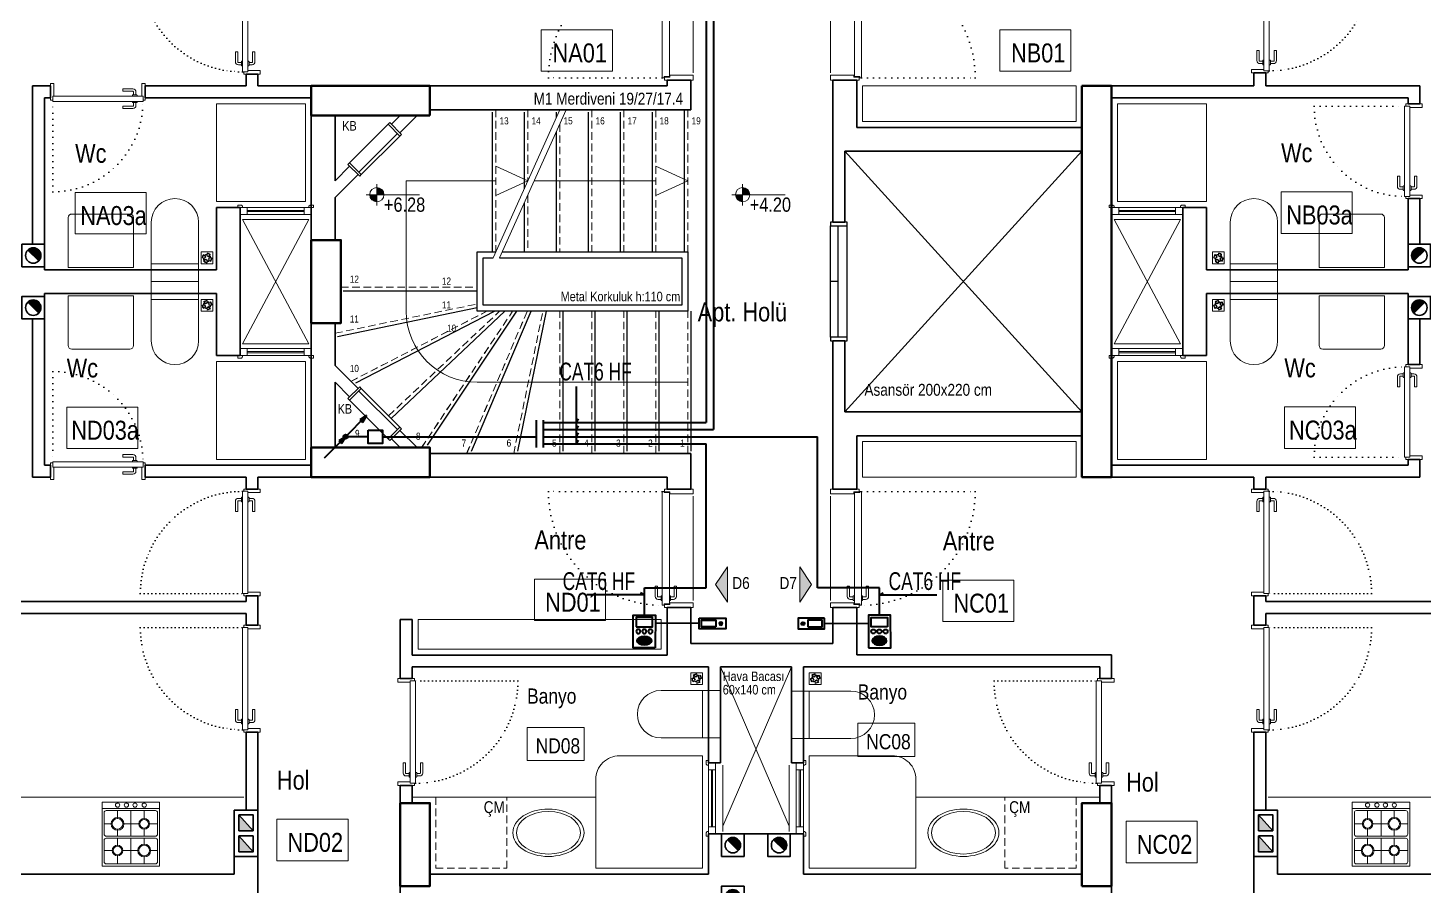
# Model space of a CAD drawing. Header units: millimetres. Extents: x 1852829 to 1882754, y -270850 to -231658.
# Drawn here: x 1861549 to 1862726, y -269844 to -269120 of the extents above; entities that cross this region are included whole.
import ezdxf
from ezdxf.enums import TextEntityAlignment as Align

# ---------------------------------------------------------------- set-up
doc = ezdxf.new("R2010")
doc.units = ezdxf.units.MM
for name, pattern in [('CONTINOUS', [0]), ('CONTINU', [0]), ('DOT', [0.25, 0, -0.25]), ('izdüşüm arka', [3.175, 0, -3.175]), ('izdüşüm ön', [9.525, 6.35, -3.175])]:
    doc.linetypes.add(name, pattern=pattern)
for name, color, linetype, lineweight in [('a_ba', 6, 'Continuous', 50), ('a_doğrama', 251, 'Continuous', 20), ('a_duvar', 251, 'Continuous', 35), ('a_görünüş', 32, 'Continuous', 25), ('a_görünüş_ince', 8, 'Continuous', 20), ('a_izdüşüm_arka', 251, 'izdüşüm arka', 30), ('a_izdüşüm_ön', 6, 'izdüşüm ön', 9), ('a_not_kot', 251, 'Continuous', 13), ('a_not_mahal', 253, 'Continuous', 5), ('a_not_misc', 144, 'Continuous', 5), ('a_not_text', 7, 'Continuous', 13), ('a_tefriş', 8, 'Continuous', 20), ('diyafon', 6, 'Continuous', 40), ('Genel', 4, 'CONTINOUS', 40), ('Telefon', 2, 'CONTINOUS', 40)]:
    doc.layers.add(name, color=color, linetype=linetype, lineweight=lineweight)
doc.layers.add('a_basılmayacak', color=251, linetype='Continuous', lineweight=5, plot=False)
doc.styles.add('Grupcad', font='arial.ttf', dxfattribs={"width": 0.7})
doc.styles.get("Standard").update_dxf_attribs({"font": 'ARIALN.TTF'})

# ---------------------------------------------------------------- blocks, each defined once
blk = doc.blocks.new('K1')
at = {"layer": 'a_doğrama', "color": 251}
for points in [[(-17.5, -2.5), (-22, -2.5), (-22, 0), (2, 0), (2, -4), (-17.5, -4), (-17.5, -2.5)], [(-27.5, -93.1), (-25, -93.1)], [(-14.5, -93.1), (-17, -93.1)], [(-17.5, -97.5), (-22, -97.5), (-22, -100), (2, -100), (2, -96), (-17.5, -96), (-17.5, -97.5)]]:
    blk.add_lwpolyline(points, dxfattribs=at)
blk.add_lwpolyline([(-18, -14), (-18, -4), (-18, -3), (-22.5, -3), (-22.5, -2.5), (-22.5, -2), (-24, -2), (-24, -2.5), (-24, -12.5), (-24, -88), (-24, -97.5), (-24, -98), (-22.5, -98), (-22.5, -97.5), (-22.5, -97), (-18, -97), (-18, -96), (-18, -86.5)], close=True, dxfattribs=at)
for points in [[(-25, -91.1), (-27.5, -91.1, -0.414214), (-28, -90.6), (-28, -82.1), (-30, -82.1), (-30, -90.6)], [(-17, -91.1), (-14.5, -91.1, 0.414214), (-14, -90.6), (-14, -82.1), (-12, -82.1), (-12, -90.6)], [(-24, -94.1), (-24.5, -94.1, -0.414214), (-25, -93.6), (-25, -90.6, -0.414214), (-24.5, -90.1), (-24, -90.1)], [(-18, -94.1), (-17.5, -94.1, 0.414214), (-17, -93.6), (-17, -90.6, 0.414214), (-17.5, -90.1), (-18, -90.1)]]:
    blk.add_lwpolyline(points, format="xyb", dxfattribs=at)
for centre, start, end in [((-27.5, -90.6), 180, 270), ((-14.5, -90.6), 270, 0)]:
    blk.add_arc(centre, 2.5, start, end, dxfattribs=at)
at = {"layer": 'a_görünüş_ince', "color": 251}
blk.add_line((2, -6), (2, -94), dxfattribs=at)
at = {"layer": 'a_izdüşüm_arka', "color": 251, "linetype": 'DOT', "ltscale": 20}
blk.add_line((-24, -2), (-120, -2), dxfattribs=at)
blk.add_arc((-24, -2), 96, 180, 270, dxfattribs=at)
blk = doc.blocks.new('K2')
at = {"layer": 'a_doğrama', "color": 251, "linetype": 'Continuous'}
for p, q in [((-13, 88.1), (-13, 1.9)), ((-13, 88.1), (-8.5, 88.1)), ((-12, 90), (-12, 88.1)), ((-12, 90), (-10, 90)), ((-8.5, 88.1), (-8.5, 1.9)), ((-13, 1.9), (-8.5, 1.9)), ((-12, 0), (-12, 1.9)), ((-12, 0), (-10, 0))]:
    blk.add_line(p, q, dxfattribs=at)
at = {"layer": 'a_doğrama', "color": 251}
for points in [[(-13, 83.1), (-13.5, 83.1, 0.414214), (-14, 82.6), (-14, 79.6, 0.414214), (-13.5, 79.1), (-13, 79.1)], [(-8.5, 83.1), (-8, 83.1, -0.414214), (-7.5, 82.6), (-7.5, 79.6, -0.414214), (-8, 79.1), (-8.5, 79.1)], [(-14, 80.1), (-16.5, 80.1, 0.414214), (-17, 79.6), (-17, 71.1), (-19, 71.1), (-19, 79.6)], [(-7.5, 80.1), (-5, 80.1, -0.414214), (-4.5, 79.6), (-4.5, 71.1), (-2.5, 71.1), (-2.5, 79.6)]]:
    blk.add_lwpolyline(points, format="xyb", dxfattribs=at)
at = {"layer": 'a_doğrama', "color": 251, "linetype": 'Continuous'}
for points in [[(0, 90), (2, 90), (2, 87), (-8.5, 87)], [(0, 0), (2, 0), (2, 3), (-8.5, 3)]]:
    blk.add_lwpolyline(points, dxfattribs=at)
at = {"layer": 'a_doğrama', "color": 251}
for points in [[(-16.5, 82.1), (-14, 82.1)], [(-5, 82.1), (-7.5, 82.1)]]:
    blk.add_lwpolyline(points, dxfattribs=at)
for centre, start, end in [((-16.5, 79.6), 90, 180), ((-5, 79.6), 0, 90)]:
    blk.add_arc(centre, 2.5, start, end, dxfattribs=at)
at = {"layer": 'a_izdüşüm_arka', "color": 251}
blk.add_lwpolyline([(-99.2, 1.9), (-13, 1.9)], dxfattribs=at)
blk.add_arc((-13, 1.9), 86.2, 90, 180, dxfattribs=at)
blk = doc.blocks.new('M1')
at = {"layer": 'a_doğrama', "linetype": 'Continuous'}
for p, q in [((-24, 6), (-30, 6)), ((-30, 0), (-30, 6)), ((-24, 0), (-30, 0)), ((-24, 0), (-24, 6)), ((30, 6), (24, 6)), ((24, 6), (24, 0)), ((30, 0), (30, 6)), ((30, 0), (24, 0))]:
    blk.add_line(p, q, dxfattribs=at)
at = {"layer": 'a_doğrama'}
for p, q in [((24, 3.5), (-24, 3.5)), ((24, 2.5), (-24, 2.5))]:
    blk.add_line(p, q, dxfattribs=at)
for points in [[(-28, -1), (-28, 0), (-32, 0), (-32, -2), (-29, -2)], [(28, -1), (28, 0), (32, 0), (32, -2), (29, -2)]]:
    blk.add_lwpolyline(points, close=True, dxfattribs=at)
at = {"layer": 'a_görünüş_ince'}
for p, q in [((24, 6), (-24, 6)), ((-24, 0), (24, 0))]:
    blk.add_line(p, q, dxfattribs=at)
blk = doc.blocks.new('klozet')
at = {"layer": 'a_tefriş'}
blk.add_line((20, 0), (-20, 0), dxfattribs=at)
for points in [[(-20, 0), (-20, -15), (20, -15), (20, 0)], [(-20, -50), (-20, -15)], [(20, -50), (20, -15)]]:
    blk.add_lwpolyline(points, dxfattribs=at)
blk.add_arc((0, -50), 20, 180, 360, dxfattribs=at)
blk = doc.blocks.new('k_80')
at = {"layer": 'a_doğrama', "color": 251, "linetype": 'Continuous'}
for p, q in [((-80, 2), (-78.1, 2)), ((-80, 2), (-80, 0)), ((-78.1, 3), (-1.9, 3)), ((-78.1, 3), (-78.1, -1.5)), ((-1.9, 3), (-1.9, -1.5)), ((0, 2), (-1.9, 2)), ((0, 2), (0, 0)), ((-78.1, -1.5), (-1.9, -1.5))]:
    blk.add_line(p, q, dxfattribs=at)
at = {"layer": 'a_doğrama', "color": 251}
for points in [[(-73.1, 3), (-73.1, 3.5, -0.414214), (-72.6, 4), (-69.6, 4, -0.414214), (-69.1, 3.5), (-69.1, 3)], [(-70.1, 4), (-70.1, 6.5, -0.414214), (-69.6, 7), (-61.1, 7), (-61.1, 9), (-69.6, 9)], [(-73.1, -1.5), (-73.1, -2, 0.414214), (-72.6, -2.5), (-69.6, -2.5, 0.414214), (-69.1, -2), (-69.1, -1.5)], [(-70.1, -2.5), (-70.1, -5, 0.414214), (-69.6, -5.5), (-61.1, -5.5), (-61.1, -7.5), (-69.6, -7.5)]]:
    blk.add_lwpolyline(points, format="xyb", dxfattribs=at)
for points in [[(-72.1, 6.5), (-72.1, 4)], [(-72.1, -5), (-72.1, -2.5)]]:
    blk.add_lwpolyline(points, dxfattribs=at)
at = {"layer": 'a_doğrama', "color": 251, "linetype": 'Continuous'}
for points in [[(-80, -10), (-80, -12), (-77, -12), (-77, -1.5)], [(0, -10), (0, -12), (-3, -12), (-3, -1.5)]]:
    blk.add_lwpolyline(points, dxfattribs=at)
at = {"layer": 'a_doğrama', "color": 251}
for centre, start, end in [((-69.6, 6.5), 90, 180), ((-69.6, -5), 180, 270)]:
    blk.add_arc(centre, 2.5, start, end, dxfattribs=at)
at = {"layer": 'a_izdüşüm_arka', "color": 251, "linetype": 'DOT', "ltscale": 20}
blk.add_line((-1.9, 79.2), (-1.9, 3), dxfattribs=at)
blk.add_arc((-1.9, 3), 76.2, 90, 180, dxfattribs=at)
blk = doc.blocks.new('baca_şönt')
at = {"layer": 'a_duvar'}
h = blk.add_hatch(color=256, dxfattribs=at)
h.dxf.hatch_style = 1
h.paths.add_polyline_path([(21.5, -5), (21.5, -17), (35, -17)])
h.paths.add_polyline_path([(4, -5), (4, -17), (17.5, -17)])
for p, q in [((4, -5), (17.5, -17)), ((17.5, -5), (17.5, -17)), ((21.5, -5), (21.5, -17)), ((21.5, -5), (35, -17))]:
    blk.add_line(p, q, dxfattribs=at)
blk.add_lwpolyline([(0, -21), (39, -21), (39, -1), (0, -1)], close=True, dxfattribs=at)
for points in [[(17.5, -5), (4, -5), (4, -17), (17.5, -17)], [(21.5, -17), (35, -17), (35, -5), (21.5, -5)]]:
    blk.add_lwpolyline(points, dxfattribs=at)
blk = doc.blocks.new('baca_müstakil')
at = {"layer": 'a_duvar'}
h = blk.add_hatch(color=256, dxfattribs=at)
h.dxf.hatch_style = 1
h.paths.add_polyline_path([(4.9, -4.9, 0.198912), (3, -9.5, 0.668179), (14.1, -14.1)])
blk.add_line((4.9, -4.9), (14.1, -14.1), dxfattribs=at)
blk.add_lwpolyline([(0, -19), (19, -19), (19, 0), (0, 0)], close=True, dxfattribs=at)
blk.add_circle((9.5, -9.5), 6.5, dxfattribs=at)
blk = doc.blocks.new('A$C2A0A03CE')
at = {"layer": 'a_tefriş'}
for p, q in [((-54, -24.3), (-54, 24.3)), ((-54, 24.3), (0, 24.3)), ((-48.6, 24.3), (-48.6, -24.3)), ((0, -24.3), (0, 24.3)), ((-46.8, 20.7), (-46.8, -20.7)), ((-27, 22.5), (-45, 22.5)), ((-35.6, 22.5), (-35.6, 15.7)), ((-25.2, -20.7), (-25.2, 20.7)), ((-23.4, -20.7), (-23.4, 20.7)), ((-21.6, 22.5), (-3.6, 22.5)), ((-13.1, 22.5), (-13.1, 14.8)), ((-1.8, 20.7), (-1.8, -20.7)), ((-40, 11.2), (-46.8, 11.2)), ((-25.2, 0), (-46.8, 0)), ((-35.6, 6.8), (-35.6, -7.7)), ((-25.2, 11.2), (-31, 11.2)), ((-16.6, 11.2), (-23.4, 11.2)), ((-1.8, 0), (-23.4, 0)), ((-13.1, 7.7), (-13.1, -6.8)), ((-1.8, 11.2), (-9.4, 11.2)), ((-39.1, -11.3), (-46.8, -11.3)), ((-25.2, -11.3), (-31.9, -11.3)), ((-17.5, -11.3), (-23.4, -11.3)), ((-1.8, -11.3), (-8.5, -11.3)), ((-45, -22.5), (-27, -22.5)), ((-35.6, -14.9), (-35.6, -22.5)), ((-3.6, -22.5), (-21.6, -22.5)), ((-13.1, -15.7), (-13.1, -22.5)), ((-54, -24.3), (0, -24.3))]:
    blk.add_line(p, q, dxfattribs=at)
for centre, radius in [((-51.4, 11.2), 1.8), ((-35.6, 11.2), 5.4), ((-35.6, 11.2), 4.5), ((-13.1, 11.2), 4.5), ((-13.1, 11.2), 3.6), ((-51.4, 3.7), 1.8), ((-51.4, -3.5), 1.8), ((-51.4, -11.3), 1.8), ((-35.6, -11.3), 4.5), ((-35.6, -11.3), 3.6), ((-13.1, -11.3), 5.4), ((-13.1, -11.3), 4.5)]:
    blk.add_circle(centre, radius, dxfattribs=at)
for centre, start, end in [((-45, 20.7), 90, 180), ((-27, 20.7), 0, 90), ((-21.6, 20.7), 90, 180), ((-3.6, 20.7), 0, 90), ((-45, -20.7), 180, 270), ((-27, -20.7), 270, 0), ((-21.6, -20.7), 180, 270), ((-3.6, -20.7), 270, 0)]:
    blk.add_arc(centre, 1.8, start, end, dxfattribs=at)
blk = doc.blocks.new('tefriş_süzgeç')
at = {"layer": 'a_tefriş'}
for p, q in [((5, 0), (-5, 0)), ((-5, 0), (-5, -10)), ((5, -10), (5, 0)), ((-5, -10), (5, -10)), ((-3.6, -5.1), (-4.1, -5.1)), ((-2.6, -5.1), (-3.1, -5.1)), ((-2.5, -2.5), (-2.9, -2.2)), ((-2.6, -7.6), (-2.9, -7.9)), ((-2, -3.3), (-2.3, -3)), ((-1.9, -6.9), (-2.2, -7.2)), ((-1.6, -5.1), (-2.1, -5.1)), ((-1.2, -3.9), (-1.5, -3.6)), ((-1.2, -6.2), (-1.5, -6.5)), ((-0.2, -2.5), (-0.2, -2)), ((-0.1, -1.5), (-0.1, -1)), ((-0.1, -3), (-0.1, -3.5)), ((-0.1, -6.6), (-0.1, -7.1)), ((-0.1, -7.6), (-0.1, -8.1)), ((-0.1, -8.6), (-0.1, -9.1)), ((1, -4), (1.4, -3.6)), ((1.1, -6.2), (1.4, -6.5)), ((1.5, -5.1), (2, -5.1)), ((1.7, -3.3), (2.1, -2.9)), ((1.8, -6.9), (2.1, -7.2)), ((2.5, -2.5), (2.8, -2.2)), ((2.5, -5.1), (3, -5.1)), ((2.5, -7.5), (2.8, -7.9)), ((3.5, -5.1), (4, -5.1))]:
    blk.add_line(p, q, dxfattribs=at)
for centre, radius, start, end in [((-0.1, -5.1), 4.06, 134.2896, 180), ((-0.1, -5.1), 3.56, 134.2896, 180), ((-0.1, -5.1), 3.06, 180, 225), ((-0.1, -5.1), 4.06, 225, 270), ((-0.1, -5.1), 2.56, 180, 225), ((-0.1, -5.1), 3.56, 225, 270), ((-0.4, -4.4), 2.4, 84.5943, 143.2016), ((-0.1, -5.1), 2.06, 134.2896, 180), ((-0.1, -5), 2.44, 90.343, 138.1212), ((-0.1, -5.1), 1.56, 134.2896, 180), ((-0.1, -5.1), 2.06, 225, 270), ((-0.1, -5.1), 1.56, 225, 270), ((-0.1, -5.1), 4.06, 45, 90), ((-0.1, -5.1), 3.56, 45, 90), ((-0.1, -5.1), 2.06, 45, 90), ((-0.1, -5.1), 1.56, 45, 90), ((-0.1, -5.1), 2.56, 270, 315.7104), ((-0.1, -5.1), 3.06, 270, 315.7104), ((-0.1, -5.1), 1.56, 314.2896, 360), ((-0.1, -5.1), 2.06, 314.2896, 360), ((-0.1, -5.1), 2.56, 360, 45), ((-0.1, -5.1), 3.06, 360, 45), ((-0.1, -5.1), 3.56, 314.2896, 360), ((-0.1, -5.1), 4.06, 314.2896, 360)]:
    blk.add_arc(centre, radius, start, end, dxfattribs=at)
blk = doc.blocks.new('sembol_kot')
at = {"layer": 'a_not_kot'}
for points in [[(0, 10), (0, 0), (10, 0, 0.414214)], [(0, 0), (-10, 0, 0.414214), (0, -10)]]:
    blk.add_hatch(color=256, dxfattribs=at).paths.add_polyline_path(points)
for p, q in [((0, 15), (0, -15)), ((-15, 0), (60, 0))]:
    blk.add_line(p, q, dxfattribs=at)
blk.add_circle((0, 0), 10, dxfattribs=at)
blk = doc.blocks.new('merdiven_c_blok')
at = {"layer": 'a_görünüş', "color": 253}
for p, q in [((2, 0), (7.5, 0)), ((-157.5, -2), (-157.5, -120)), ((-130.5, -2), (-130.5, -66.7)), ((-103.5, -2), (-103.5, -6.7)), ((-76.5, -2), (-76.5, -120)), ((-49.5, -2), (-49.5, -120)), ((-22.5, -2), (-22.5, -120)), ((4.5, 0), (4.5, -120)), ((-103.5, -18.9), (-103.5, -120)), ((-130.5, -78.9), (-130.5, -120)), ((-170, -170), (-170, -120)), ((-170, -120), (-154.5, -120)), ((-165, -165), (-165, -125)), ((-165, -125), (-156.7, -125)), ((-151.3, -125), (2.5, -125)), ((-149, -120), (7.5, -120)), ((-283, -152.7), (-170, -152.7)), ((-288, -191.3), (-170, -167)), ((-272.5, -230.5), (-155.4, -170)), ((-242.7, -260.4), (-146.9, -170)), ((-212, -283), (-136.6, -170)), ((-174.8, -288), (-124.7, -170)), ((7.5, -170), (-170, -170)), ((2.5, -165), (-165, -165)), ((-135.8, -288), (-111.6, -170)), ((-97.5, -288), (-97.5, -170)), ((-70.5, -288), (-70.5, -170)), ((-43.5, -288), (-43.5, -170)), ((-16.5, -288), (-16.5, -170)), ((10.5, -288), (10.5, -170))]:
    blk.add_line(p, q, dxfattribs=at)
for points in [[(2.5, -125), (2.5, -165)], [(7.5, -120), (7.5, -170)]]:
    blk.add_lwpolyline(points, dxfattribs=at)
at = {"layer": 'a_izdüşüm_ön', "color": 253}
for p, q in [((-154.5, 0), (-154.5, -120)), ((-127.5, 0), (-127.5, -60)), ((-73.5, 0), (-73.5, -120)), ((-46.5, 0), (-46.5, -120)), ((-19.5, 0), (-19.5, -120)), ((7.5, 0), (7.5, -120)), ((-100.5, -12.2), (-100.5, -120)), ((-127.5, -72.2), (-127.5, -120)), ((-285, -149.7), (-170, -149.7)), ((-290, -188.6), (-170, -163.9)), ((-276.6, -229.3), (-161.9, -170)), ((-244.8, -258.2), (-151.2, -170)), ((-217, -285), (-140.2, -170)), ((-179, -290), (-127.9, -170)), ((-139.3, -290), (-114.7, -170)), ((-100.5, -290), (-100.5, -170)), ((-73.5, -290), (-73.5, -170)), ((-46.5, -290), (-46.5, -170)), ((-19.5, -290), (-19.5, -170)), ((7.5, -290), (7.5, -170))]:
    blk.add_line(p, q, dxfattribs=at)
at = {"layer": 'a_not_misc', "color": 253}
for p, q in [((-230, -60), (-154.5, -60)), ((-230, -170), (-230, -60)), ((-122, -60), (-19.5, -60)), ((7.5, -230), (-170, -230))]:
    blk.add_line(p, q, dxfattribs=at)
for points in [[(-100.5, 0), (-156.7, -125)], [(-95, 0), (-151.3, -125)], [(-127.5, -60), (-154.5, -47.5)], [(7.5, -60), (-19.5, -47.5)], [(-127.5, -60), (-154.5, -72.5)], [(7.5, -60), (-19.5, -72.5)]]:
    blk.add_lwpolyline(points, dxfattribs=at)
blk.add_arc((-170, -170), 60, 180, 270, dxfattribs=at)
at = {"layer": 'a_not_text', "color": 253}
for s, p in [('13', (-151.2, -12.4)), ('14', (-124.2, -12.4)), ('15', (-97.2, -12.4)), ('16', (-70.2, -12.4)), ('17', (-43.2, -12.4)), ('18', (-16.2, -12.4)), ('19', (10.8, -12.4)), ('12', (-277.5, -146)), ('11', (-277.5, -179.6)), ('10', (-277.5, -221.3)), ('9', (-273.1, -276.1)), ('8', (-221.7, -278.5)), ('7', (-183.2, -284.2)), ('6', (-145.3, -284.2)), ('5', (-106.9, -284.3)), ('4', (-79.9, -284.3)), ('3', (-52.9, -284.3)), ('2', (-25.9, -284.3)), ('1', (1.1, -284.3))]:
    blk.add_text(s, height=6, dxfattribs=at).set_placement(p)
blk = doc.blocks.new('DIAFON IC UNITE')
at = {"layer": 'diyafon', "linetype": 'Continuous'}
h = blk.add_hatch(dxfattribs=at)
h.set_pattern_fill('ANSI31', color=133, scale=12.474, angle=585, style=0)
h.set_pattern_definition([(90, (-1096043.5913, -47294.4978), (1.55925, -3e-14), [])])
edge = h.paths.add_edge_path()
edge.add_ellipse((0, -21.7), major_axis=(-6.04, 0), ratio=0.623004, start_angle=0, end_angle=360, ccw=False)
blk.add_lwpolyline([(-9.2, -27.6), (9.5, -27.6), (9.3, 0), (-9.3, 0)], close=True, dxfattribs=at)
at = {"layer": 'diyafon', "color": 133, "linetype": 'Continuous'}
blk.add_lwpolyline([(6.9, -9.9), (-6.9, -9.9), (-6.9, -2), (6.9, -2)], close=True, dxfattribs=at)
for centre in [(-5.1, -13.9), (0, -13.9), (5.1, -13.9)]:
    blk.add_circle(centre, 1.8, dxfattribs=at)
at = {"layer": 'diyafon', "color": 133, "linetype": 'Continuous', "extrusion": (0, 0, -1)}
blk.add_ellipse((0, -21.7), major_axis=(-6.04, 0), ratio=0.623004, start_param=-1.570796, end_param=4.712389, dxfattribs=at)
blk = doc.blocks.new('DIAFON ZIL BUTONU')
at = {"layer": 'diyafon', "linetype": 'CONTINU'}
h = blk.add_hatch(color=133, dxfattribs=at)
edge = h.paths.add_edge_path()
edge.add_ellipse((-7.1, -4.6), major_axis=(0.974, 0.974), ratio=1, start_angle=0, end_angle=360)
blk.add_lwpolyline([(11.2, 0), (-11.2, 0), (-11.2, -9), (11.2, -9)], close=True, dxfattribs=at)
at = {"layer": 'diyafon', "color": 133, "linetype": 'CONTINU'}
blk.add_lwpolyline([(-3, -7.3), (9.3, -7.3), (9.3, -1.7), (-3, -1.7)], close=True, dxfattribs=at)
blk.add_ellipse((-7.1, -4.6), major_axis=(0.974, 0.974), ratio=1, start_param=3.926991, end_param=10.210176, dxfattribs=at)
blk = doc.blocks.new('abuat')
at = {"layer": 'diyafon', "color": 3}
blk.add_lwpolyline([(-6.1, 5.6), (6.1, 5.6), (6.1, -5.6), (-6.1, -5.6)], close=True, dxfattribs=at)
blk = doc.blocks.new('YUKARIYA GIDEN HAT')
at = {"linetype": 'Continuous'}
blk.add_hatch(color=0, dxfattribs=at).paths.add_polyline_path([(12.1, 14.3), (14.3, 12.1), (17.8, 17.8)])
h = blk.add_hatch(color=7, dxfattribs=at)
edge = h.paths.add_edge_path()
edge.add_arc((0, 0), 1.75, 0, 360)
at = {"color": 0, "linetype": 'Continuous'}
for p, q in [((0, 0), (17.8, 17.8)), ((17.8, 17.8), (12.1, 14.3)), ((12.1, 14.3), (14.3, 12.1)), ((17.8, 17.8), (14.3, 12.1))]:
    blk.add_line(p, q, dxfattribs=at)
at = {"color": 7, "linetype": 'Continuous'}
blk.add_circle((0, 0), 1.75, dxfattribs=at)
blk = doc.blocks.new('ASAGIDAN GELEN HAT')
at = {"linetype": 'Continuous'}
blk.add_hatch(color=0, dxfattribs=at).paths.add_polyline_path([(-5.7, -3.4), (-3.5, -5.6), (0, 0)])
h = blk.add_hatch(color=7, dxfattribs=at)
edge = h.paths.add_edge_path()
edge.add_arc((0, 0), 1.75, 0, 360)
at = {"color": 0, "linetype": 'Continuous'}
for p, q in [((-17.8, -17.8), (0, 0)), ((0, 0), (-5.7, -3.4)), ((0, 0), (-3.5, -5.6)), ((-5.7, -3.4), (-3.5, -5.6))]:
    blk.add_line(p, q, dxfattribs=at)
at = {"color": 7, "linetype": 'Continuous'}
blk.add_circle((0, 0), 1.75, dxfattribs=at)
blk = doc.blocks.new('ASAGIDAN YUKARIYA HAT')
at = {"color": 0, "linetype": 'CONTINOUS'}
for name in ['YUKARIYA GIDEN HAT', 'ASAGIDAN GELEN HAT']:
    blk.add_blockref(name, (0, 0), dxfattribs=at)

msp = doc.modelspace()

# ---------------------------------------------------------------- hatches: boundary and pattern name
at = {"layer": 'a_not_misc'}
h = msp.add_hatch(color=256, dxfattribs=at)
h.dxf.hatch_style = 1
h.paths.add_polyline_path([(1862138.7, -269575.1), (1862128.7, -269590.1), (1862138.7, -269605.1)])
h = msp.add_hatch(color=256, dxfattribs=at)
h.dxf.hatch_style = 1
h.paths.add_polyline_path([(1862199.7, -269575.1), (1862209.7, -269590.1), (1862199.7, -269605.1)])

# ---------------------------------------------------------------- linework, layer by layer
msp.add_lwpolyline([(1862227.7, -269284.5), (1862227.7, -269284.5)])
msp.add_lwpolyline([(1862227.7, -269284.5), (1862227.7, -269284.5)])
at = {"layer": 'a_ba', "color": 253}
for points in [[(1861887.7, -269194.5), (1861887.7, -269169.5), (1861787.7, -269169.5), (1861787.7, -269194.5)], [(1862437.7, -269169.5), (1862462.7, -269169.5), (1862462.7, -269499.5), (1862437.7, -269499.5), (1862437.7, -269474.5), (1862437.7, -269474.5), (1862437.7, -269194.5), (1862437.7, -269194.5)], [(1861787.7, -269369.5), (1861812.7, -269369.5), (1861812.7, -269299.5), (1861787.7, -269299.5)], [(1861887.7, -269499.5), (1861887.7, -269474.5), (1861787.7, -269474.5), (1861787.7, -269499.5)], [(1861862.7, -269844.5), (1861887.7, -269844.5), (1861887.7, -269774.5), (1861862.7, -269774.5)], [(1862437.7, -269844.5), (1862462.7, -269844.5), (1862462.7, -269774.5), (1862437.7, -269774.5)]]:
    msp.add_lwpolyline(points, close=True, dxfattribs=at)
at = {"layer": 'a_basılmayacak'}
for points in [[(1861782.7, -269267), (1861707.7, -269267), (1861707.7, -269184.5), (1861782.7, -269184.5)], [(1862542.7, -269267), (1862467.7, -269267), (1862467.7, -269184.5), (1862542.7, -269184.5)], [(1861782.7, -269484.5), (1861707.7, -269484.5), (1861707.7, -269402), (1861782.7, -269402)], [(1862542.7, -269402), (1862467.7, -269402), (1862467.7, -269484.5), (1862542.7, -269484.5)]]:
    msp.add_lwpolyline(points, close=True, dxfattribs=at)
at = {"layer": 'a_doğrama'}
for p, q in [((1861818.6, -269235.8), (1861820, -269237.2)), ((1861818.6, -269433.2), (1861820, -269431.8))]:
    msp.add_line(p, q, dxfattribs=at)
for points in [[(1861860.3, -269209.6), (1861827.8, -269242.1)], [(1861852.6, -269201.8), (1861854, -269200.4)], [(1861852.6, -269201.8), (1861862.5, -269211.7)], [(1861855.4, -269201.8), (1861854, -269200.4)], [(1861862.5, -269208.9), (1861863.9, -269210.3)], [(1861863.9, -269210.3), (1861862.5, -269211.7)], [(1861862.5, -269211.7), (1861829.9, -269244.2)], [(1861818.6, -269235.8), (1861820, -269234.3)], [(1861820, -269234.3), (1861829.9, -269244.2)], [(1861827.1, -269244.2), (1861828.5, -269245.7)], [(1861829.9, -269244.2), (1861828.5, -269245.7)], [(1861827.1, -269424.7), (1861828.5, -269423.3), (1861829.9, -269424.7)], [(1861818.6, -269433.2), (1861820, -269434.6)], [(1861820, -269434.6), (1861829.9, -269424.7)], [(1861860.3, -269459.4), (1861827.8, -269426.9)], [(1861862.5, -269457.3), (1861829.9, -269424.7)], [(1861852.6, -269467.2), (1861862.5, -269457.3)], [(1861863.9, -269458.7), (1861862.5, -269457.3)], [(1861862.5, -269460.1), (1861863.9, -269458.7)], [(1861852.6, -269467.2), (1861854, -269468.6)], [(1861855.4, -269467.2), (1861854, -269468.6)]]:
    msp.add_lwpolyline(points, dxfattribs=at)
at = {"layer": 'a_duvar'}
for p, q in [((1861732.7, -269169.5), (1861732.7, -269159.5)), ((1861742.7, -269159.5), (1861742.7, -269169.5)), ((1862582.7, -269169.5), (1862582.7, -269158.5)), ((1862592.7, -269158.5), (1862592.7, -269169.5)), ((1861567.7, -269169.5), (1861552.7, -269169.5)), ((1861732.7, -269169.5), (1861647.7, -269169.5)), ((1862087.7, -269169.5), (1861742.7, -269169.5)), ((1862087.7, -269164.5), (1862087.7, -269169.5)), ((1862107.7, -269164.5), (1862087.7, -269164.5)), ((1862087.7, -269164.5), (1862087.7, -269169.5)), ((1862107.7, -269189.5), (1862107.7, -269164.5)), ((1862107.7, -269189.5), (1862107.7, -269164.5)), ((1862247.7, -269164.5), (1862227.7, -269164.5)), ((1862227.7, -269164.5), (1862227.7, -269284.5)), ((1862247.7, -269204.5), (1862247.7, -269164.5)), ((1862247.7, -269204.5), (1862247.7, -269164.5)), ((1862582.7, -269169.5), (1862447.7, -269169.5)), ((1862722.7, -269169.5), (1862592.7, -269169.5)), ((1862722.7, -269184.5), (1862722.7, -269169.5)), ((1861562.7, -269179.5), (1861567.7, -269179.5)), ((1861562.7, -269324.5), (1861562.7, -269179.5)), ((1861647.7, -269179.5), (1861787.7, -269179.5)), ((1861787.7, -269299.5), (1861787.7, -269179.5)), ((1862462.7, -269179.5), (1862712.7, -269179.5)), ((1862712.7, -269179.5), (1862712.7, -269184.5)), ((1861807.7, -269249.5), (1861807.7, -269194.5)), ((1861887.7, -269189.5), (1862107.7, -269189.5)), ((1862437.7, -269204.5), (1862247.7, -269204.5)), ((1862237.7, -269284.5), (1862237.7, -269224.5)), ((1862437.7, -269224.5), (1862237.7, -269224.5)), ((1862437.7, -269224.5), (1862437.7, -269444.5)), ((1861807.7, -269299.5), (1861807.7, -269263.6)), ((1862712.7, -269264.5), (1862712.7, -269324.5)), ((1862722.7, -269303), (1862722.7, -269264.5)), ((1861727.7, -269272), (1861707.7, -269272)), ((1861707.7, -269272), (1861707.7, -269324.5)), ((1861727.7, -269397), (1861727.7, -269272)), ((1862462.7, -269272), (1862462.7, -269272)), ((1862542.7, -269272), (1862522.7, -269272)), ((1862522.7, -269272), (1862522.7, -269397)), ((1862542.7, -269324.5), (1862542.7, -269272)), ((1862462.7, -269292), (1862462.7, -269292)), ((1861707.7, -269324.5), (1861562.7, -269324.5)), ((1862542.7, -269324.5), (1862712.7, -269324.5)), ((1861562.7, -269344.5), (1861707.7, -269344.5)), ((1861707.7, -269344.5), (1861707.7, -269397)), ((1862542.7, -269344.5), (1862712.7, -269344.5)), ((1862542.7, -269397), (1862542.7, -269344.5)), ((1862712.7, -269344.5), (1862712.7, -269404.5)), ((1861787.7, -269489.5), (1861787.7, -269369.5)), ((1861807.7, -269405.4), (1861807.7, -269369.5)), ((1862722.7, -269404.5), (1862722.7, -269366)), ((1862227.7, -269384.5), (1862227.7, -269444.5)), ((1862237.7, -269444.5), (1862237.7, -269384.5)), ((1862462.7, -269377), (1862462.7, -269377)), ((1861707.7, -269397), (1861727.7, -269397)), ((1862462.7, -269397), (1862462.7, -269397)), ((1862522.7, -269397), (1862542.7, -269397)), ((1862712.7, -269399.5), (1862712.7, -269404.5)), ((1861807.7, -269474.5), (1861807.7, -269419.5)), ((1862227.7, -269444.5), (1862227.7, -269509.5)), ((1862437.7, -269444.5), (1862237.7, -269444.5)), ((1862247.7, -269464.5), (1862437.7, -269464.5)), ((1862247.7, -269509.5), (1862247.7, -269464.5)), ((1862107.7, -269479.5), (1861887.7, -269479.5)), ((1862107.7, -269509.5), (1862107.7, -269479.5)), ((1862107.7, -269509.5), (1862107.7, -269479.5)), ((1861567.7, -269489.5), (1861562.7, -269489.5)), ((1861787.7, -269489.5), (1861647.7, -269489.5)), ((1862712.7, -269489.5), (1862462.7, -269489.5)), ((1862712.7, -269484.5), (1862712.7, -269489.5)), ((1862722.7, -269499.5), (1862722.7, -269484.5)), ((1861552.7, -269499.5), (1861567.7, -269499.5)), ((1861647.7, -269499.5), (1861732.7, -269499.5)), ((1861732.7, -269499.5), (1861732.7, -269509.5)), ((1861742.7, -269499.5), (1862087.7, -269499.5)), ((1861742.7, -269499.5), (1861742.7, -269509.5)), ((1862087.7, -269499.5), (1862087.7, -269509.5)), ((1862087.7, -269499.5), (1862087.7, -269509.5)), ((1862447.7, -269499.5), (1862582.7, -269499.5)), ((1862582.7, -269499.5), (1862582.7, -269509.5)), ((1862592.7, -269509.5), (1862592.7, -269499.5)), ((1862592.7, -269499.5), (1862722.7, -269499.5)), ((1862087.7, -269509.5), (1862107.7, -269509.5)), ((1862227.7, -269509.5), (1862247.7, -269509.5)), ((1862247.7, -269509.5), (1862227.7, -269509.5)), ((1861732.7, -269599.5), (1861732.7, -269604.5)), ((1861742.7, -269599.5), (1861742.7, -269624.5)), ((1862582.7, -269599.5), (1862582.7, -269624.5)), ((1862592.7, -269604.5), (1862592.7, -269599.5)), ((1861732.7, -269604.5), (1861142.7, -269604.5)), ((1862107.7, -269609.5), (1862087.7, -269609.5)), ((1862087.7, -269609.5), (1862107.7, -269609.5)), ((1862087.7, -269609.5), (1862087.7, -269649.7)), ((1862107.7, -269639.7), (1862107.7, -269609.5)), ((1862107.7, -269639.7), (1862107.7, -269609.5)), ((1862227.7, -269609.5), (1862227.7, -269639.7)), ((1862247.7, -269609.5), (1862227.7, -269609.5)), ((1862247.7, -269609.5), (1862227.7, -269609.5)), ((1862247.7, -269649.5), (1862247.7, -269609.5)), ((1862247.7, -269609.5), (1862247.7, -269649.5)), ((1862592.7, -269604.5), (1863182.7, -269604.5)), ((1861142.7, -269614.5), (1861732.7, -269614.5)), ((1861732.7, -269614.5), (1861732.7, -269624.5)), ((1861862.7, -269619.5), (1861862.7, -269669.5)), ((1861862.7, -269619.5), (1861872.7, -269619.5)), ((1861872.7, -269649.7), (1861872.7, -269619.5)), ((1862592.7, -269624.5), (1862592.7, -269614.5)), ((1862592.7, -269614.5), (1863182.7, -269614.5)), ((1862227.7, -269639.7), (1862107.7, -269639.7)), ((1861872.7, -269649.7), (1862087.7, -269649.7)), ((1862462.7, -269649.5), (1862247.7, -269649.5)), ((1862462.7, -269669.5), (1862462.7, -269649.5)), ((1861872.7, -269669.5), (1861872.7, -269659.5)), ((1861872.7, -269659.5), (1862122.7, -269659.5)), ((1862122.7, -269659.5), (1862122.7, -269740.5)), ((1862132.7, -269659.5), (1862192.7, -269659.5)), ((1862132.7, -269740.5), (1862132.7, -269659.5)), ((1862192.7, -269659.5), (1862192.7, -269740.5)), ((1862202.7, -269659.5), (1862452.7, -269659.5)), ((1862202.7, -269740.5), (1862202.7, -269659.5)), ((1862452.7, -269659.5), (1862452.7, -269669.5)), ((1861732.7, -269714.5), (1861732.7, -269780.5)), ((1861742.7, -269714.5), (1861742.7, -269854.5)), ((1862582.7, -269714.5), (1862582.7, -269854.5)), ((1862592.7, -269780.5), (1862592.7, -269714.5)), ((1861862.7, -269759.5), (1861862.7, -269854.5)), ((1861872.7, -269774.5), (1861872.7, -269759.5)), ((1862452.7, -269759.5), (1862452.7, -269774.5)), ((1862462.7, -269854.5), (1862462.7, -269759.5)), ((1861722.7, -269834.5), (1861192.7, -269834.5)), ((1861887.7, -269834.5), (1862122.7, -269834.5)), ((1862202.7, -269834.5), (1862437.7, -269834.5)), ((1862602.7, -269834.5), (1863132.7, -269834.5))]:
    msp.add_line(p, q, dxfattribs=at)
for points in [[(1861732.7, -269159.5), (1861742.7, -269159.5)], [(1862582.7, -269158.5), (1862592.7, -269158.5)], [(1861552.7, -269169.5), (1861552.7, -269303)], [(1861567.7, -269169.5), (1861567.7, -269179.5)], [(1861647.7, -269169.5), (1861647.7, -269179.5)], [(1862712.7, -269184.5), (1862722.7, -269184.5)], [(1861862.7, -269194.5), (1861855.4, -269201.8)], [(1861876.9, -269194.5), (1861862.5, -269208.9)], [(1861855.4, -269201.8), (1861862.5, -269208.9)], [(1861820, -269237.2), (1861807.7, -269249.5)], [(1861827.1, -269244.2), (1861807.7, -269263.6)], [(1861820, -269237.2), (1861827.1, -269244.2)], [(1862712.7, -269264.5), (1862722.7, -269264.5)], [(1862237.7, -269284.5), (1862227.7, -269284.5)], [(1861562.7, -269489.5), (1861562.7, -269344.5)], [(1861552.7, -269366), (1861552.7, -269499.5)], [(1862237.7, -269384.5), (1862227.7, -269384.5)], [(1861827.1, -269424.7), (1861807.7, -269405.4)], [(1862712.7, -269404.5), (1862722.7, -269404.5)], [(1861820, -269431.8), (1861807.7, -269419.5)], [(1861820, -269431.8), (1861827.1, -269424.7)], [(1861855.4, -269467.2), (1861862.5, -269460.1)], [(1861862.7, -269474.5), (1861855.4, -269467.2)], [(1861876.9, -269474.5), (1861862.5, -269460.1)], [(1861567.7, -269489.5), (1861567.7, -269499.5)], [(1861647.7, -269489.5), (1861647.7, -269499.5)], [(1862712.7, -269484.5), (1862722.7, -269484.5)], [(1861732.7, -269509.5), (1861742.7, -269509.5)], [(1862582.7, -269509.5), (1862592.7, -269509.5)], [(1861732.7, -269599.5), (1861742.7, -269599.5)], [(1862582.7, -269599.5), (1862592.7, -269599.5)], [(1861732.7, -269624.5), (1861742.7, -269624.5)], [(1862582.7, -269624.5), (1862592.7, -269624.5)], [(1861872.7, -269669.5), (1861862.7, -269669.5)], [(1862452.7, -269669.5), (1862462.7, -269669.5)], [(1861732.7, -269714.5), (1861742.7, -269714.5)], [(1862582.7, -269714.5), (1862592.7, -269714.5)], [(1862122.7, -269740.5), (1862132.7, -269740.5)], [(1862202.7, -269740.5), (1862192.7, -269740.5)], [(1861862.7, -269759.5), (1861872.7, -269759.5)], [(1862452.7, -269759.5), (1862462.7, -269759.5)], [(1862122.7, -269800.5), (1862122.7, -269834.5)], [(1862202.7, -269800.5), (1862122.7, -269800.5)], [(1862202.7, -269800.5), (1862202.7, -269834.5)], [(1861722.7, -269819.5), (1861722.7, -269834.5)], [(1862602.7, -269819.5), (1862602.7, -269834.5)]]:
    msp.add_lwpolyline(points, dxfattribs=at)
at = {"layer": 'a_görünüş', "color": 253}
for p, q in [((1861940.2, -269191.5), (1861940.2, -269309.5)), ((1861967.2, -269191.5), (1861967.2, -269256.2)), ((1861994.2, -269191.5), (1861994.2, -269196.2)), ((1862021.2, -269191.5), (1862021.2, -269309.5)), ((1862048.2, -269191.5), (1862048.2, -269309.5)), ((1862075.2, -269191.5), (1862075.2, -269309.5)), ((1862099.7, -269189.5), (1862105.2, -269189.5)), ((1862102.2, -269189.5), (1862102.2, -269309.5)), ((1861994.2, -269208.3), (1861994.2, -269309.5)), ((1861967.2, -269268.3), (1861967.2, -269309.5)), ((1861927.7, -269359.5), (1861927.7, -269309.5)), ((1861927.7, -269309.5), (1861943.2, -269309.5)), ((1861932.7, -269354.5), (1861932.7, -269314.5)), ((1861932.7, -269314.5), (1861941, -269314.5)), ((1861946.4, -269314.5), (1862100.2, -269314.5)), ((1861948.7, -269309.5), (1862105.2, -269309.5)), ((1861814.7, -269342.2), (1861927.7, -269342.2)), ((1861809.7, -269380.7), (1861927.7, -269356.5)), ((1861825.2, -269420), (1861942.3, -269359.5)), ((1861855, -269449.9), (1861950.9, -269359.5)), ((1861885.7, -269472.5), (1861961.1, -269359.5)), ((1861922.9, -269477.5), (1861973.1, -269359.5)), ((1862105.2, -269359.5), (1861927.7, -269359.5)), ((1862100.2, -269354.5), (1861932.7, -269354.5)), ((1861961.9, -269477.5), (1861986.1, -269359.5)), ((1862000.2, -269477.5), (1862000.2, -269359.5)), ((1862027.2, -269477.5), (1862027.2, -269359.5)), ((1862054.2, -269477.5), (1862054.2, -269359.5)), ((1862081.2, -269477.5), (1862081.2, -269359.5)), ((1862108.2, -269477.5), (1862108.2, -269359.5))]:
    msp.add_line(p, q, dxfattribs=at)
at = {"layer": 'a_görünüş', "color": 251}
for points in [[(1862239.7, -269284.5), (1862225.7, -269284.5), (1862225.7, -269287.5), (1862239.7, -269287.5)], [(1862239.7, -269381.5), (1862225.7, -269381.5), (1862225.7, -269384.5), (1862239.7, -269384.5)]]:
    msp.add_lwpolyline(points, close=True, dxfattribs=at)
for points in [[(1862225.7, -269381.5), (1862225.7, -269287.5)], [(1862231.7, -269287.5), (1862231.7, -269381.5)], [(1862239.7, -269381.5), (1862239.7, -269287.5)], [(1862231.7, -269334.5), (1862225.7, -269334.5)]]:
    msp.add_lwpolyline(points, dxfattribs=at)
at = {"layer": 'a_görünüş', "color": 253}
for points in [[(1862100.2, -269314.5), (1862100.2, -269354.5)], [(1862105.2, -269309.5), (1862105.2, -269359.5)]]:
    msp.add_lwpolyline(points, dxfattribs=at)
at = {"layer": 'a_görünüş_ince'}
for p, q in [((1862134.7, -269798.5), (1862134.7, -269742.5)), ((1862190.7, -269798.5), (1862190.7, -269742.5))]:
    msp.add_line(p, q, dxfattribs=at)
for points in [[(1861852.6, -269201.8), (1861820, -269234.3)], [(1861729.7, -269282), (1861785.7, -269282)], [(1862464.7, -269282), (1862520.7, -269282)], [(1861729.7, -269387), (1861785.7, -269387)], [(1862464.7, -269387), (1862520.7, -269387)], [(1861852.6, -269467.2), (1861820, -269434.6)]]:
    msp.add_lwpolyline(points, dxfattribs=at)
at = {"layer": 'a_izdüşüm_ön', "color": 253}
for p, q in [((1861943.2, -269189.5), (1861943.2, -269309.5)), ((1861970.2, -269189.5), (1861970.2, -269249.5)), ((1862024.2, -269189.5), (1862024.2, -269309.5)), ((1862051.2, -269189.5), (1862051.2, -269309.5)), ((1862078.2, -269189.5), (1862078.2, -269309.5)), ((1862105.2, -269189.5), (1862105.2, -269309.5)), ((1861997.2, -269201.7), (1861997.2, -269309.5)), ((1861970.2, -269261.7), (1861970.2, -269309.5)), ((1861812.7, -269339.2), (1861927.7, -269339.2)), ((1861807.7, -269378.1), (1861927.7, -269353.4)), ((1861821.1, -269418.7), (1861935.8, -269359.5)), ((1861852.9, -269447.7), (1861946.5, -269359.5)), ((1861880.8, -269474.5), (1861957.5, -269359.5)), ((1861918.8, -269479.5), (1861969.8, -269359.5)), ((1861958.4, -269479.5), (1861983, -269359.5)), ((1861997.2, -269479.5), (1861997.2, -269359.5)), ((1862024.2, -269479.5), (1862024.2, -269359.5)), ((1862051.2, -269479.5), (1862051.2, -269359.5)), ((1862078.2, -269479.5), (1862078.2, -269359.5)), ((1862105.2, -269479.5), (1862105.2, -269359.5))]:
    msp.add_line(p, q, dxfattribs=at)
at = {"layer": 'a_izdüşüm_ön', "color": 251}
for points in [[(1861892.7, -269829.5), (1861952.7, -269829.5), (1861952.7, -269769.5), (1861892.7, -269769.5)], [(1862432.7, -269829.5), (1862372.7, -269829.5), (1862372.7, -269769.5), (1862432.7, -269769.5)]]:
    msp.add_lwpolyline(points, close=True, dxfattribs=at)
at = {"layer": 'a_not_mahal'}
for points in [[(1862041.7, -269122.1), (1861981.7, -269122.1), (1861981.7, -269157.1), (1862041.7, -269157.1)], [(1862428.4, -269122.1), (1862368.4, -269122.1), (1862368.4, -269157.1), (1862428.4, -269157.1)], [(1861648.5, -269259.3), (1861588.5, -269259.3), (1861588.5, -269294.3), (1861648.5, -269294.3)], [(1862665.6, -269258.8), (1862605.6, -269258.8), (1862605.6, -269293.8), (1862665.6, -269293.8)], [(1861641.4, -269440.4), (1861581.4, -269440.4), (1861581.4, -269475.4), (1861641.4, -269475.4)], [(1862668.4, -269440.3), (1862608.4, -269440.3), (1862608.4, -269475.3), (1862668.4, -269475.3)], [(1862035.9, -269585.5), (1861975.9, -269585.5), (1861975.9, -269620.5), (1862035.9, -269620.5)], [(1862380.3, -269586.3), (1862320.3, -269586.3), (1862320.3, -269621.3), (1862380.3, -269621.3)], [(1862017.7, -269710.6), (1861969.7, -269710.6), (1861969.7, -269738.6), (1862017.7, -269738.6)], [(1862296.6, -269707.1), (1862248.6, -269707.1), (1862248.6, -269735.1), (1862296.6, -269735.1)], [(1861818.7, -269788.1), (1861758.7, -269788.1), (1861758.7, -269823.1), (1861818.7, -269823.1)], [(1862534.9, -269789.8), (1862474.9, -269789.8), (1862474.9, -269824.8), (1862534.9, -269824.8)]]:
    msp.add_lwpolyline(points, close=True, dxfattribs=at)
at = {"layer": 'a_not_misc', "color": 253}
for p, q in [((1861867.7, -269249.5), (1861943.2, -269249.5)), ((1861867.7, -269359.5), (1861867.7, -269249.5)), ((1861975.7, -269249.5), (1862078.2, -269249.5)), ((1862105.2, -269419.5), (1861927.7, -269419.5))]:
    msp.add_line(p, q, dxfattribs=at)
for points in [[(1861997.2, -269189.5), (1861941, -269314.5)], [(1862002.7, -269189.5), (1861946.4, -269314.5)], [(1861970.2, -269249.5), (1861943.2, -269237)], [(1862105.2, -269249.5), (1862078.2, -269237)], [(1861970.2, -269249.5), (1861943.2, -269262)], [(1862105.2, -269249.5), (1862078.2, -269262)]]:
    msp.add_lwpolyline(points, dxfattribs=at)
at = {"layer": 'a_not_misc'}
for points in [[(1862237.7, -269224.5), (1862437.7, -269444.5)], [(1862437.7, -269224.5), (1862237.7, -269444.5)], [(1861785.7, -269282), (1861729.7, -269387)], [(1861729.7, -269282), (1861785.7, -269387)], [(1862520.7, -269282), (1862464.7, -269387)], [(1862464.7, -269282), (1862520.7, -269387)], [(1862132.7, -269659.5), (1862190.7, -269793.9)], [(1862192.7, -269659.5), (1862134.7, -269793.9)]]:
    msp.add_lwpolyline(points, dxfattribs=at)
for points in [[(1862138.7, -269575.1), (1862128.7, -269590.1), (1862138.7, -269605.1), (1862138.7, -269575.1)], [(1862199.7, -269575.1), (1862209.7, -269590.1), (1862199.7, -269605.1), (1862199.7, -269575.1)]]:
    msp.add_lwpolyline(points, close=True, dxfattribs=at)
at = {"layer": 'a_not_misc', "color": 253}
msp.add_arc((1861927.7, -269359.5), 60, 180, 270, dxfattribs=at)
at = {"layer": 'a_tefriş'}
for p, q in [((1861730.7, -269769.5), (1861144.7, -269769.5)), ((1862594.7, -269769.5), (1863037.7, -269769.5))]:
    msp.add_line(p, q, dxfattribs=at)
for points in [[(1862432.7, -269169.5), (1862252.7, -269169.5), (1862252.7, -269199.5), (1862432.7, -269199.5)], [(1862432.7, -269499.5), (1862252.7, -269499.5), (1862252.7, -269469.5), (1862432.7, -269469.5)], [(1861877.7, -269619.5), (1862082.7, -269619.5), (1862082.7, -269644.7), (1861877.7, -269644.7)]]:
    msp.add_lwpolyline(points, close=True, dxfattribs=at)
for points in [[(1861582.7, -269322.5), (1861637.7, -269322.5), (1861637.7, -269280.5, 0.414214), (1861634.7, -269277.5), (1861585.7, -269277.5, 0.414214), (1861582.7, -269280.5)], [(1862692.7, -269322.5), (1862637.7, -269322.5), (1862637.7, -269280.5, -0.414214), (1862640.7, -269277.5), (1862689.7, -269277.5, -0.414214), (1862692.7, -269280.5)], [(1861582.7, -269346.5), (1861637.7, -269346.5), (1861637.7, -269388.5, -0.414214), (1861634.7, -269391.5), (1861585.7, -269391.5, -0.414214), (1861582.7, -269388.5)], [(1862692.7, -269346.5), (1862637.7, -269346.5), (1862637.7, -269388.5, 0.414214), (1862640.7, -269391.5), (1862689.7, -269391.5, 0.414214), (1862692.7, -269388.5)], [(1862117.7, -269829.5), (1862027.7, -269829.5), (1862027.7, -269754.5, -0.414214), (1862047.7, -269734.5), (1862117.7, -269734.5)], [(1862207.7, -269829.5), (1862297.7, -269829.5), (1862297.7, -269754.5, 0.414214), (1862277.7, -269734.5), (1862207.7, -269734.5)]]:
    msp.add_lwpolyline(points, format="xyb", close=True, dxfattribs=at)
for points in [[(1861872.7, -269769.5), (1862027.7, -269769.5)], [(1862452.7, -269769.5), (1862297.7, -269769.5)]]:
    msp.add_lwpolyline(points, dxfattribs=at)
for major_axis in [(30, 0), (27, 0)]:
    msp.add_ellipse((1861987.7, -269799.5), major_axis=major_axis, ratio=0.666667, dxfattribs=at)
at = {"layer": 'a_tefriş', "extrusion": (0, 0, -1)}
for major_axis in [(-30, 0), (-27, 0)]:
    msp.add_ellipse((1862337.7, -269799.5), major_axis=major_axis, ratio=0.666667, dxfattribs=at)
at = {"layer": 'diyafon'}
for p, q in [((1862120.8, -269076.1), (1862120.8, -269453.4)), ((1862126.8, -269076.1), (1862126.8, -269459.4)), ((1861977.6, -269474.6), (1861977.6, -269451.5)), ((1861983.6, -269474.6), (1861983.6, -269451.5)), ((1861983.6, -269453.4), (1862120.8, -269453.4)), ((1861835.6, -269465.4), (1861816.6, -269465.4)), ((1861847.8, -269465.4), (1861977.6, -269465.4)), ((1861983.6, -269459.4), (1862126.8, -269459.4)), ((1861983.6, -269465.4), (1862214.6, -269465.4)), ((1862214.6, -269592.9), (1862214.6, -269465.4)), ((1861983.6, -269471.4), (1862120.8, -269471.4)), ((1862120.8, -269592.9), (1862120.8, -269471.4)), ((1862068.6, -269615.8), (1862068.6, -269592.9)), ((1862068.6, -269592.9), (1862120.8, -269592.9)), ((1862266.9, -269592.9), (1862214.6, -269592.9)), ((1862266.9, -269615.8), (1862266.9, -269592.9)), ((1862114.8, -269623), (1862077.9, -269622.8)), ((1862220.6, -269623), (1862257.6, -269622.8))]:
    msp.add_line(p, q, dxfattribs=at)
at = {"layer": 'diyafon', "color": 4}
for p, q in [((1862011.4, -269471.4), (1862011.4, -269423)), ((1862011.4, -269453.4), (1862013, -269450.2)), ((1862011.4, -269459.4), (1862013, -269456.2)), ((1862011.4, -269465.4), (1862013, -269462.2)), ((1862011.4, -269471.4), (1862013, -269468.2)), ((1862068.6, -269598.7), (1862020.2, -269598.7)), ((1862068.6, -269598.7), (1862065.4, -269597.1)), ((1862266.9, -269598.7), (1862270.1, -269597.1)), ((1862266.9, -269598.7), (1862315.3, -269598.7))]:
    msp.add_line(p, q, dxfattribs=at)

# ---------------------------------------------------------------- block references
at = {"color": 251}
msp.add_blockref('merdiven_c_blok', (1862097.7, -269189.5), dxfattribs=at)
at = {"layer": 'a_doğrama', "xscale": -1}
for p, rotation in [((1861757.7, -269272), 180), ((1862492.7, -269272), 180), ((1862202.7, -269770.5), 90)]:
    msp.add_blockref('M1', p, dxfattribs=dict(at, rotation=rotation))
at = {"layer": 'a_doğrama'}
for p in [(1861757.7, -269397), (1862492.7, -269397)]:
    msp.add_blockref('M1', p, dxfattribs=at)
at = {"layer": 'a_doğrama', "rotation": 270}
msp.add_blockref('M1', (1862122.7, -269770.5), dxfattribs=at)
at = {"layer": 'a_duvar', "xscale": 0.6, "yscale": 0.6, "zscale": 0.6}
for p in [(1861843, -269261.2), (1862151.5, -269261.2)]:
    msp.add_blockref('sembol_kot', p, dxfattribs=at)
at = {"layer": 'a_duvar', "xscale": -1}
for name, p, rotation in [('baca_müstakil', (1861543.7, -269303), 90), ('baca_müstakil', (1861543.7, -269347), 90), ('baca_şönt', (1861743.7, -269819.5), 270), ('baca_şönt', (1862603.7, -269819.5), 270), ('baca_müstakil', (1862133.7, -269800.5), 90), ('baca_müstakil', (1862172.7, -269800.5), 90), ('baca_müstakil', (1862133.7, -269844.5), 90)]:
    msp.add_blockref(name, p, dxfattribs=dict(at, rotation=rotation))
at = {"layer": 'a_duvar', "rotation": 270}
for p in [(1862731.7, -269303), (1862731.7, -269347)]:
    msp.add_blockref('baca_müstakil', p, dxfattribs=at)
at = {"layer": 'a_izdüşüm_arka', "ltscale": 5, "xscale": -1}
for name, p, rotation in [('K2', (1861742.7, -269069.5), 180.0007963121094), ('K1', (1862107.7, -269164.5), 180.0007963121094), ('k_80', (1862712.7, -269484.5), 90), ('K1', (1862227.7, -269509.5), 0.0007963121092924297), ('K2', (1862582.7, -269599.5), 0.0007963121093723657), ('K2', (1861742.7, -269624.5), 180.0007963121094), ('K2', (1862462.7, -269669.5), 180.0007963121094)]:
    msp.add_blockref(name, p, dxfattribs=dict(at, rotation=rotation))
at = {"layer": 'a_izdüşüm_arka', "ltscale": 5}
for name, p, rotation in [('K1', (1862227.7, -269164.5), 179.9992036878907), ('K2', (1862582.7, -269068.5), 179.9992036878906), ('k_80', (1861567.7, -269179.5), 180), ('k_80', (1862712.7, -269184.5), 90), ('K2', (1861742.7, -269599.5), 359.9992036878907), ('K1', (1862107.7, -269509.5), 359.9992036878907), ('K2', (1862582.7, -269624.5), 179.9992036878906), ('K2', (1861862.7, -269669.5), 179.9992036878907)]:
    msp.add_blockref(name, p, dxfattribs=dict(at, rotation=rotation))
at = {"layer": 'a_izdüşüm_arka', "ltscale": 5, "xscale": -1}
msp.add_blockref('k_80', (1861567.7, -269489.5), dxfattribs=at)
at = {"layer": 'a_tefriş', "color": 113}
for name, p, rotation in [('klozet', (1861672.7, -269334.5), 180.000796339462), ('klozet', (1862582.7, -269334.5), 0.0007963394619744455), ('klozet', (1862192.7, -269700), 90.00079633946197), ('A$C2A0A03CE', (1862689.9, -269827.6), 270.0007963271045)]:
    msp.add_blockref(name, p, dxfattribs=dict(at, rotation=rotation))
at = {"layer": 'a_tefriş', "color": 113, "xscale": -1}
for name, p, rotation in [('klozet', (1862582.7, -269334.5), 179.999203660538), ('klozet', (1861672.7, -269334.5), 359.9992036605381), ('klozet', (1862132.7, -269699.5), 269.9992036605381), ('A$C2A0A03CE', (1861635.5, -269827.6), 89.99920367289552)]:
    msp.add_blockref(name, p, dxfattribs=dict(at, rotation=rotation))
at = {"layer": 'a_tefriş', "rotation": 90}
for p in [(1861694.7, -269314.5), (1862547.7, -269314.5)]:
    msp.add_blockref('tefriş_süzgeç', p, dxfattribs=at)
at = {"layer": 'a_tefriş', "xscale": -1, "rotation": 90}
for p in [(1861694.7, -269354.5), (1862547.7, -269354.5), (1862107.7, -269669.5), (1862207.7, -269669.5)]:
    msp.add_blockref('tefriş_süzgeç', p, dxfattribs=at)
at = {"layer": 'diyafon'}
msp.add_blockref('abuat', (1861841.7, -269465.4), dxfattribs=at)
at = {"layer": 'diyafon', "linetype": 'Continuous', "xscale": -1}
msp.add_blockref('DIAFON IC UNITE', (1862068.6, -269615.8), dxfattribs=at)
at = {"layer": 'diyafon', "linetype": 'CONTINU', "xscale": -1}
msp.add_blockref('DIAFON ZIL BUTONU', (1862126, -269618.5), dxfattribs=at)
at = {"layer": 'diyafon', "linetype": 'CONTINU'}
msp.add_blockref('DIAFON ZIL BUTONU', (1862209.4, -269618.5), dxfattribs=at)
at = {"layer": 'diyafon', "linetype": 'Continuous'}
msp.add_blockref('DIAFON IC UNITE', (1862266.9, -269615.8), dxfattribs=at)
at = {"layer": 'Genel', "linetype": 'CONTINU'}
msp.add_blockref('ASAGIDAN YUKARIYA HAT', (1861816.6, -269465.4), dxfattribs=at)

# ---------------------------------------------------------------- texts
at = {"layer": 'a_not_kot'}
for s, p in [('+6.28', (1861849, -269275.6)), ('+4.20', (1862157.5, -269275.6))]:
    msp.add_text(s, height=12, dxfattribs=at).set_placement(p)
at = {"layer": 'a_not_mahal'}
for s, height, p in [('NA01', 16, (1862014.1, -269149.6)), ('NB01', 16, (1862400.8, -269149.6)), ('NB03a', 16, (1862638, -269286.3)), ('NA03a', 16, (1861620.9, -269286.8)), ('ND03a', 16, (1861613.8, -269467.9)), ('NC03a', 16, (1862640.8, -269467.8)), ('ND01', 16, (1862008.4, -269613)), ('NC01', 16, (1862352.7, -269613.8)), ('NC08', 12.8, (1862274.5, -269729.1)), ('ND08', 12.8, (1861995.7, -269732.6)), ('ND02', 16, (1861791.1, -269815.6)), ('NC02', 16, (1862507.3, -269817.3))]:
    msp.add_text(s, height=height, rotation=360, dxfattribs=at).set_placement(p, align=Align.CENTER)
for s, height, p in [('KB', 8, (1861813.8, -269207.1)), ('Wc', 16, (1861588.5, -269234.3)), ('Wc', 16, (1862605.6, -269233.8)), ('Apt. Holü', 16, (1862113.6, -269368.1)), ('Wc', 16, (1861581.4, -269415.4)), ('Wc', 16, (1862608.4, -269415.3)), ('KB', 8, (1861809.9, -269445.9)), ('Antre', 16, (1861975.9, -269560.5)), ('Antre', 16, (1862320.3, -269561.3)), ('Banyo', 12.8, (1861969.7, -269690.6)), ('Banyo', 12.8, (1862248.6, -269687.1)), ('Hol', 16, (1861758.7, -269763.1)), ('Hol', 16, (1862474.9, -269764.8)), ('ÇM', 10, (1861933.1, -269782.9)), ('ÇM', 10, (1862376.3, -269782.9))]:
    msp.add_text(s, height=height, dxfattribs=at).set_placement(p)
at = {"layer": 'a_not_text'}
for s, height, p in [('M1 Merdiveni 19/27/17.4', 10, (1861975.2, -269185.2)), ('Metal Korkuluk h:110 cm', 8, (1861998, -269351.1)), ('Asansör 200x220 cm', 10, (1862254.2, -269430.8)), ('D6', 10, (1862142.8, -269593.8)), ('D7', 10, (1862182.6, -269593.8)), ('Hava Bacası', 8, (1862134.7, -269671.5)), ('60x140 cm', 8, (1862134.7, -269682.8))]:
    msp.add_text(s, height=height, dxfattribs=at).set_placement(p)
at = {"layer": 'a_not_text', "color": 253}
for s, p in [('13', (1861946.5, -269201.9)), ('14', (1861973.5, -269201.9)), ('15', (1862000.5, -269201.9)), ('16', (1862027.5, -269201.9)), ('17', (1862054.5, -269201.9)), ('18', (1862081.5, -269201.9)), ('19', (1862108.5, -269201.9)), ('12', (1861897.9, -269337.1)), ('11', (1861897.9, -269357.2)), ('10', (1861902.2, -269376.8)), ('9', (1861824.6, -269465.6)), ('8', (1861876, -269468)), ('7', (1861914.5, -269473.7)), ('6', (1861952.5, -269473.7)), ('5', (1861990.8, -269473.8)), ('4', (1862017.8, -269473.8)), ('3', (1862044.8, -269473.8)), ('2', (1862071.8, -269473.8)), ('1', (1862098.8, -269473.8))]:
    msp.add_text(s, height=6, dxfattribs=at).set_placement(p)
at = {"layer": 'Telefon', "color": 4, "linetype": 'CONTINU', "style": 'Grupcad', "width": 0.7}
for p in [(1861996.9, -269410.4), (1861999.7, -269587.2), (1862274.6, -269587.2)]:
    msp.add_text('CAT6 HF', height=15, dxfattribs=at).set_placement(p, align=Align.MIDDLE_LEFT)

doc.saveas('drawing.dxf')
